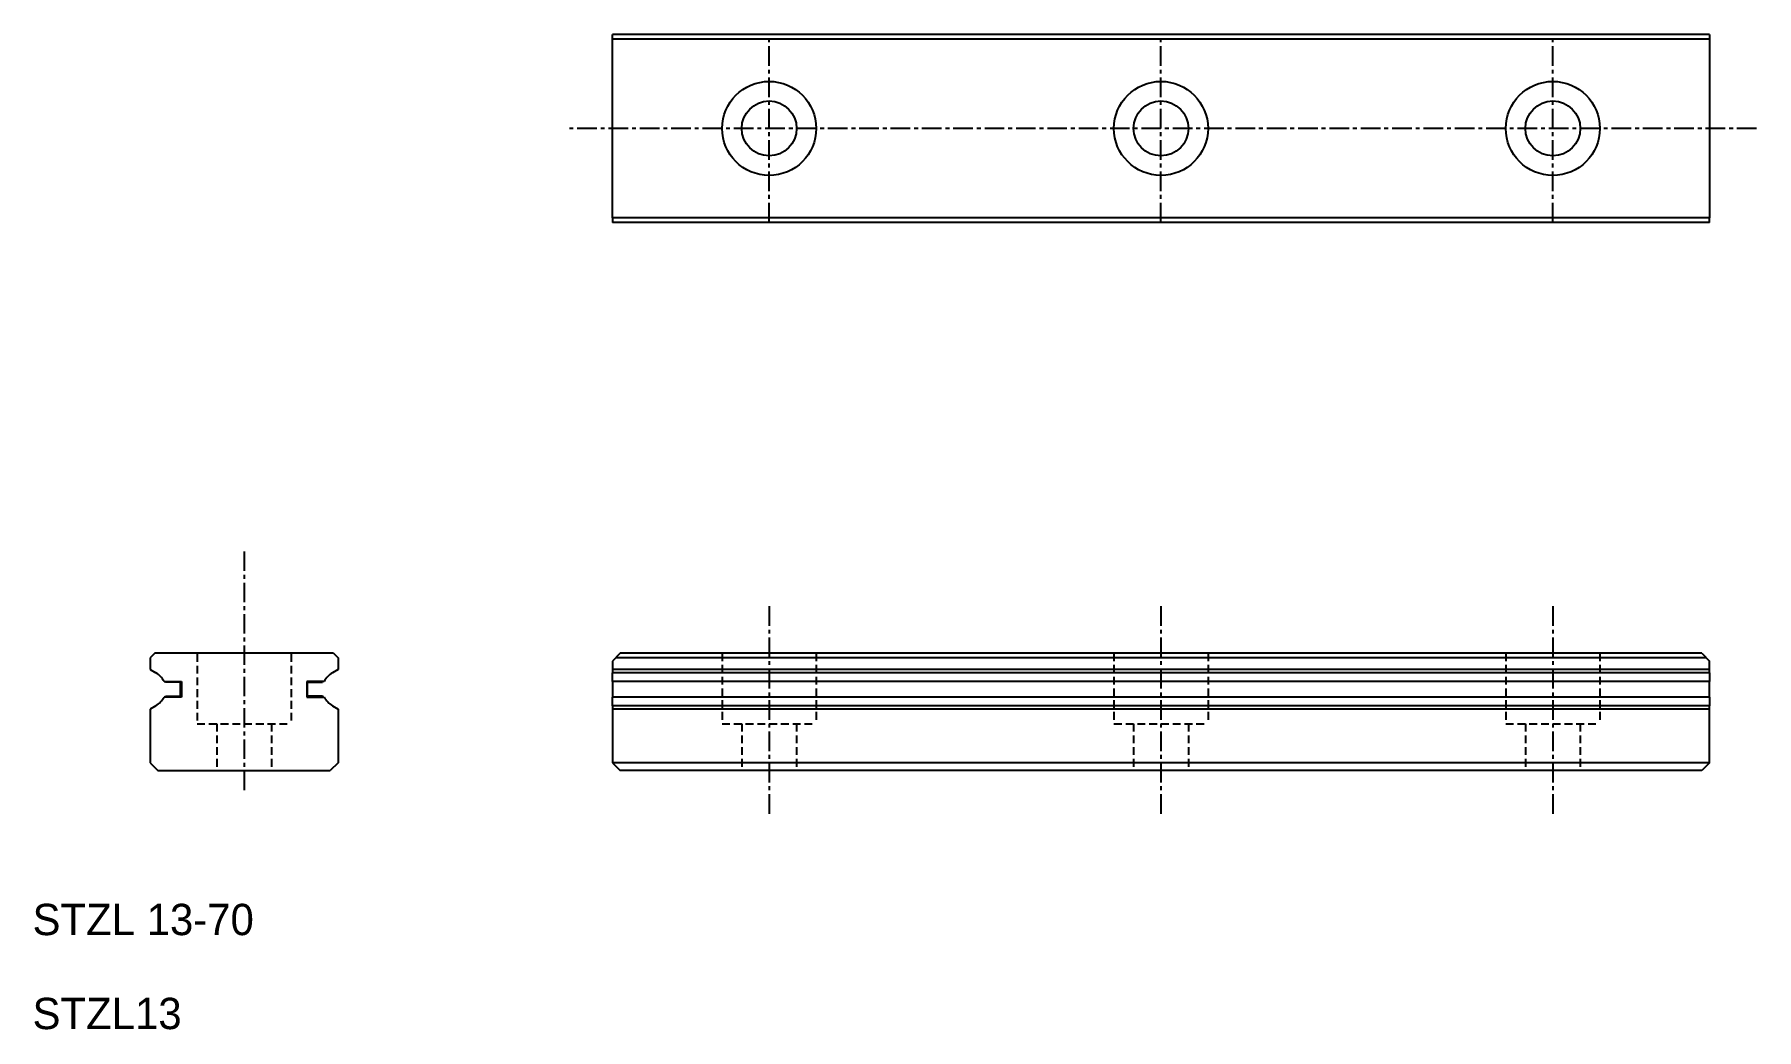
# Model space of a CAD drawing. Extents: x 0 to 110, y 0 to 64.
import ezdxf

# ---------------------------------------------------------------- set-up
doc = ezdxf.new("R2010")
doc.units = 0
doc.linetypes.add('CENTER', pattern=[2, 1.25, -0.25, 0.25, -0.25])
doc.linetypes.add('DASHED', pattern=[0.75, 0.5, -0.25])
doc.layers.get('0').update_dxf_attribs({"linetype": 'CONTINUOUS'})
doc.layers.add('CENTER', color=1, linetype='CENTER')

msp = doc.modelspace()

# ---------------------------------------------------------------- linework, layer by layer
at = {"color": 7, "linetype": 'CONTINUOUS'}
for p, q in [((107, 63.5), (37, 63.5)), ((37, 63.2), (37, 63.5)), ((107, 63.2), (37, 63.2)), ((37, 51.8), (37, 63.2)), ((107, 63.5), (107, 63.2)), ((107, 63.2), (107, 51.8)), ((107, 51.8), (37, 51.8)), ((37, 51.8), (37, 51.5)), ((107, 51.5), (107, 51.8)), ((107, 51.5), (37, 51.5)), ((7.8, 24), (7.5, 23.7)), ((7.5, 23.7), (7.5, 22.964907)), ((19.2, 24), (7.8, 24)), ((19.2, 24), (19.5, 23.7)), ((19.5, 23.7), (19.5, 22.964907)), ((37.5, 24), (37, 23.5)), ((37, 23.5), (37, 22.964907)), ((106.8, 23.7), (37.2, 23.7)), ((106.5, 24), (37.5, 24)), ((106.5, 24), (107, 23.5)), ((107, 22.964907), (107, 23.5)), ((7.5, 22.964907), (7.8685, 22.752154)), ((8.388805, 22.2), (9.5, 22.2)), ((8.466567, 22.200044), (8.488891, 22.150002)), ((9.45, 22.15), (8.488886, 22.15)), ((9.45, 21.25), (9.45, 22.15)), ((9.5, 22.2), (9.5, 21.2)), ((17.5, 22.2), (17.5, 21.2)), ((18.611195, 22.2), (17.5, 22.2)), ((17.55, 22.15), (18.511114, 22.15)), ((17.55, 21.25), (17.55, 22.15)), ((18.533433, 22.200044), (18.511109, 22.150002)), ((19.5, 22.964907), (19.1315, 22.752154)), ((107, 22.964907), (37, 22.964907)), ((37, 22.964907), (37, 22.752154)), ((107, 22.752154), (37, 22.752154)), ((37, 22.2), (37, 22.752154)), ((107, 22.2), (37, 22.2)), ((37, 22.2), (37, 21.2)), ((107, 22.752154), (107, 22.964907)), ((107, 22.752154), (107, 22.2)), ((107, 21.2), (107, 22.2)), ((9.5, 21.2), (8.388805, 21.2)), ((8.466567, 21.199956), (8.488891, 21.249998)), ((8.488886, 21.25), (9.45, 21.25)), ((17.5, 21.2), (18.611195, 21.2)), ((18.511114, 21.25), (17.55, 21.25)), ((18.533433, 21.199956), (18.511109, 21.249998)), ((107, 21.2), (37, 21.2)), ((37, 20.647846), (37, 21.2)), ((107, 21.2), (107, 20.647846)), ((7.8685, 20.647846), (7.5, 20.435093)), ((7.5, 20.435093), (7.5, 17)), ((19.1315, 20.647846), (19.5, 20.435093)), ((19.5, 20.435093), (19.5, 17)), ((37, 20.647846), (37, 20.435093)), ((107, 20.647846), (37, 20.647846)), ((107, 20.435093), (37, 20.435093)), ((37, 20.435093), (37, 17)), ((107, 20.435093), (107, 20.647846)), ((107, 17), (107, 20.435093)), ((7.5, 17), (8, 16.5)), ((8, 16.5), (19, 16.5)), ((19.5, 17), (19, 16.5)), ((107, 17), (37, 17)), ((37, 17), (37.5, 16.5)), ((106.5, 16.5), (37.5, 16.5)), ((107, 17), (106.5, 16.5))]:
    msp.add_line(p, q, dxfattribs=at)
at = {"color": 3, "linetype": 'DASHED'}
for p, q in [((10.5, 23.95), (10.5, 19.5)), ((16.5, 23.95), (16.5, 19.5)), ((44, 24), (44, 19.5)), ((50, 24), (50, 19.5)), ((69, 24), (69, 19.5)), ((75, 24), (75, 19.5)), ((94, 24), (94, 19.5)), ((100, 24), (100, 19.5)), ((10.5, 19.5), (16.5, 19.5)), ((11.75, 19.5), (11.75, 16.5)), ((15.25, 19.5), (15.25, 16.5)), ((44, 19.5), (50, 19.5)), ((45.25, 19.5), (45.25, 16.5)), ((48.75, 19.5), (48.75, 16.5)), ((69, 19.5), (75, 19.5)), ((70.25, 19.5), (70.25, 16.5)), ((73.75, 19.5), (73.75, 16.5)), ((94, 19.5), (100, 19.5)), ((95.25, 19.5), (95.25, 16.5)), ((98.75, 19.5), (98.75, 16.5))]:
    msp.add_line(p, q, dxfattribs=at)
at = {"color": 7, "linetype": 'CONTINUOUS'}
for centre, radius in [((47, 57.5), 3), ((72, 57.5), 3), ((97, 57.5), 3), ((47, 57.5), 1.75), ((72, 57.5), 1.75), ((97, 57.5), 1.75)]:
    msp.add_circle(centre, radius, dxfattribs=at)
for centre, start, end in [((7.2085, 21.609), 26.597961, 60), ((19.7915, 21.609), 120, 153.402039), ((7.2085, 21.791), 300, 333.402039), ((19.7915, 21.791), 206.597961, 240)]:
    msp.add_arc(centre, 1.32, start, end, dxfattribs=at)
at = {"layer": 'CENTER', "color": 1, "linetype": 'CENTER'}
for p, q in [((47, 51.5), (47, 63.5)), ((72, 51.5), (72, 63.5)), ((97, 51.5), (97, 63.5)), ((110, 57.5), (34, 57.5)), ((13.5, 30.5), (13.5, 15)), ((47, 27), (47, 13.5)), ((72, 27), (72, 13.5)), ((97, 27), (97, 13.5))]:
    msp.add_line(p, q, dxfattribs=at)

# ---------------------------------------------------------------- texts
at = {"color": 7, "linetype": 'CONTINUOUS'}
for s, p in [('STZL 13-70', (0, 6)), ('STZL13', (0, 0))]:
    msp.add_text(s, height=2, dxfattribs=at).set_placement(p)

doc.saveas('drawing.dxf')
